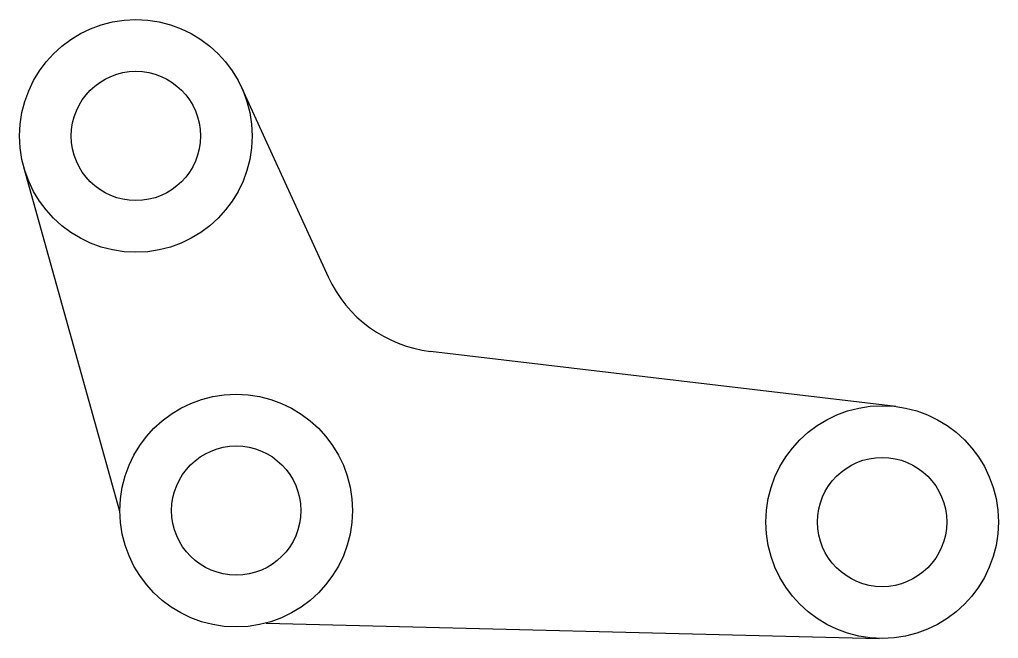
# Model space of a CAD drawing. Header units: inches. Extents: x -7 to 145, y -10 to 86.
import ezdxf

# ---------------------------------------------------------------- set-up
doc = ezdxf.new("R2010")
doc.units = ezdxf.units.IN
doc.header["$MEASUREMENT"] = 0

msp = doc.modelspace()

# ---------------------------------------------------------------- linework, layer by layer
for p, q in [((27.68, 75.09), (41.08, 45.82)), ((8.85, 9.51), (-6.02, 62.76)), ((128.95, 25.75), (56.92, 34.28)), ((31.5, -7.74), (126.38, -10.12))]:
    msp.add_line(p, q)
for centre, radius in [((11.32, 67.6), 18), ((11.32, 67.6), 10), ((26.85, 9.65), 18), ((126.83, 7.88), 18), ((26.85, 9.65), 10), ((126.83, 7.88), 10)]:
    msp.add_circle(centre, radius)
msp.add_arc((59.27, 54.14), 20, 204.5941, 263.2456)

doc.saveas('drawing.dxf')
